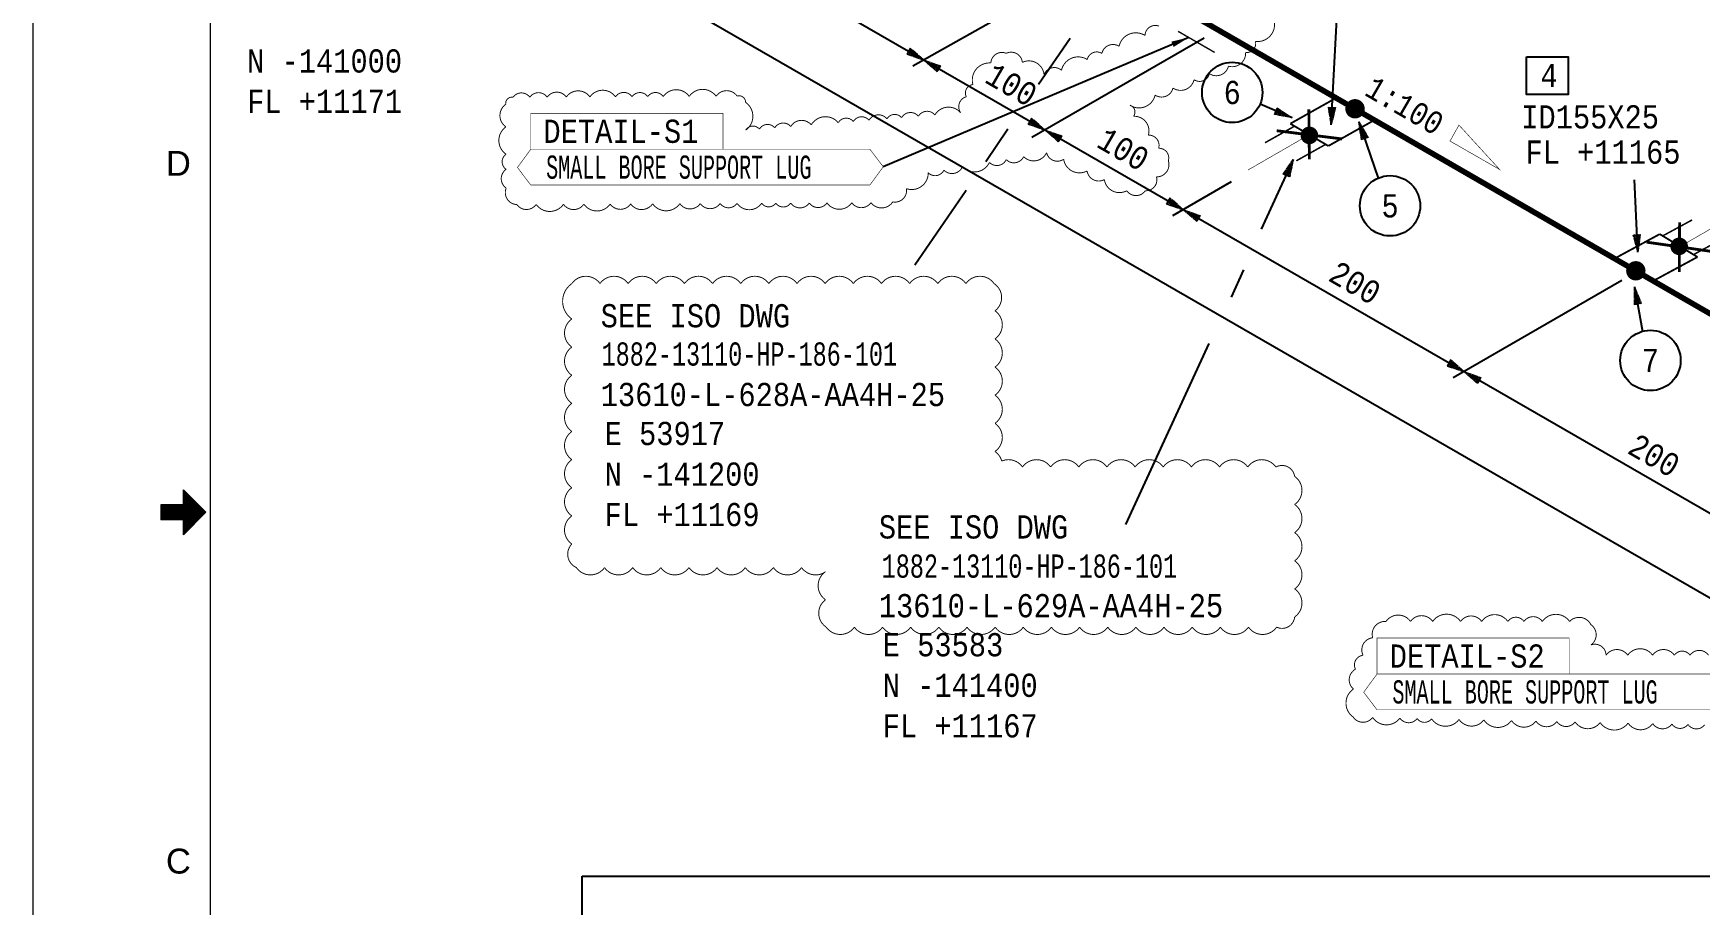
# Model space of a CAD drawing. Header units: inches. Extents: x 947 to 1788, y 0 to 594.
# Drawn here: x 946.9 to 1183.7, y 241.6 to 365.5 of the extents above; entities that cross this region are included whole.
import ezdxf
from ezdxf.enums import TextEntityAlignment as Align

# ---------------------------------------------------------------- set-up
doc = ezdxf.new("R2010")
doc.units = ezdxf.units.IN
doc.header["$MEASUREMENT"] = 0
doc.linetypes.add('Dashed', pattern=[4.18782, 2.09391, -2.09391])
doc.linetypes.add('Solid', pattern=[1, 1, 0])
for name, color, linetype in [('2', 2, 'Continuous'), ('4', 4, 'Continuous'), ('BG 0 -1', 7, 'Continuous'), ('DIM-LINES', 7, 'Continuous'), ('DIM-TEXT', 7, 'Continuous'), ('FITTINGS', 7, 'Continuous'), ('FRAME', 7, 'Continuous'), ('ISO-TEXT', 7, 'Continuous'), ('NOZZLES', 7, 'Continuous'), ('PIPE', 7, 'Continuous'), ('Rev.4', 6, 'Continuous'), ('WELDS', 7, 'Continuous')]:
    doc.layers.add(name, color=color, linetype=linetype)
doc.layers.add('fittingDimension', color=2, linetype='Solid', lineweight=13)
doc.layers.add('weldDimension', color=2, linetype='Solid', lineweight=13)
doc.styles.add('Arial', font='arial.ttf')
doc.styles.add('fixedText', font='MONOTXT8.shx', dxfattribs={"width": 0.85})
doc.styles.add('MONOTXT', font='MONOTXT.shx', dxfattribs={"width": 0.8})
doc.styles.get("Standard").update_dxf_attribs({"font": 'arial.ttf'})
doc.dimstyles.new('ISO-25', dxfattribs={"dimtxt": 2.5, "dimasz": 2.5, "dimexe": 1.25, "dimexo": 0.625, "dimtad": 1, "dimtxsty": 'Standard', "dimcen": 2.5, "dimclre": 4, "dimadec": 0, "dimazin": 0, "dimtfac": 1, "dimtmove": 0, "dimatfit": 3, "dimfxl": 1, "dimarcsym": 0})

# ---------------------------------------------------------------- blocks, each defined once
blk = doc.blocks.new('block149')
at = {"layer": 'FITTINGS', "color": 2, "linetype": 'ByBlock', "const_width": 0.2}
for points in [[(-6.9, -1.5), (-2.1, 1.2)], [(-2.1, 1.2), (0, 0)], [(0, 0), (2, -1.2)], [(-2.8, -3.9), (-6.9, -1.5)], [(2, -1.2), (-2.8, -3.9)]]:
    blk.add_lwpolyline(points, dxfattribs=at)
at = {"flags": 1}
for tag in ['Tag', 'Pipe Ref', 'Description', 'UCI', 'Key']:
    blk.add_attdef(tag, (0, 0), '', height=1, dxfattribs=at)

msp = doc.modelspace()

# ---------------------------------------------------------------- hatches: boundary and pattern name
at = {"layer": 'WELDS'}
h = msp.add_hatch(color=2, dxfattribs=at)
edge = h.paths.add_edge_path(flags=0)
edge.add_arc((1134.69, 354.81), 1.38, 180, 540, ccw=False)
h = msp.add_hatch(color=2, dxfattribs=at)
edge = h.paths.add_edge_path(flags=0)
edge.add_arc((1128.2, 351.03), 1.25, 0, 360)
h = msp.add_hatch(color=2, dxfattribs=at)
edge = h.paths.add_edge_path(flags=0)
edge.add_arc((1180.75, 335.25), 1.25, 179.0807, 539.0807)
h = msp.add_hatch(color=2, dxfattribs=at)
edge = h.paths.add_edge_path(flags=0)
edge.add_arc((1174.59, 331.77), 1.38, 180, 540, ccw=False)

# ---------------------------------------------------------------- linework, layer by layer
at = {"layer": '2', "color": 2}
for p, q in [((1096.02, 374.48), (1071.85, 360.86)), ((1113.23, 364.84), (1088.75, 350.71)), ((1117.1, 344.4), (1108.74, 339.57)), ((1172.62, 330.37), (1148.64, 316.53))]:
    msp.add_line(p, q, dxfattribs=at)
at = {"layer": '2', "color": 4}
for p, q in [((1131.32, 352.51), (1132.19, 369.35)), ((1094.19, 364.81), (1089.73, 358.28)), ((1125.74, 353.51), (1121.19, 355.45)), ((1135.25, 352.93), (1137.98, 344.95)), ((1085.37, 351.89), (1082.22, 347.28)), ((1125.91, 347.6), (1121.35, 337.67)), ((1174.87, 334.4), (1174.42, 344.7)), ((1079.42, 343.19), (1072.16, 332.55)), ((1118.84, 331.89), (1117.08, 328.04)), ((1174.41, 329.49), (1175.56, 323.16)), ((1113.9, 321.45), (1102.09, 295.69))]:
    msp.add_line(p, q, dxfattribs=at)
msp.add_lwpolyline([(1159.07, 362.21), (1164.97, 362.21), (1164.97, 356.85), (1159.07, 356.85)], close=True, dxfattribs=at)
at = {"layer": '2'}
msp.add_lwpolyline([(1024.89, 245.68), (1191.75, 245.68), (1192.18, 93.34), (1025.31, 93.34)], close=True, dxfattribs=at)
at = {"layer": '2', "color": 4}
for centre in [(1117.24, 357.13), (1139.67, 341.01), (1176.67, 319.02)]:
    msp.add_circle(centre, 4.29, dxfattribs=at)
at = {"layer": 'BG 0 -1', "color": 7, "linetype": 'Continuous', "lineweight": 9}
for p, q in [((946.88, 0), (946.88, 594)), ((971.99, 576.75), (971.99, 18.11)), ((965.02, 296.95), (966.55, 298.49)), ((965.02, 296.83), (966.68, 298.49)), ((965.02, 296.7), (966.8, 298.49)), ((965.02, 296.58), (966.93, 298.49)), ((965.02, 296.45), (967.05, 298.49)), ((965.02, 298.49), (965.02, 296.37)), ((965.02, 298.45), (965.05, 298.49)), ((965.02, 298.33), (965.18, 298.49)), ((965.02, 298.2), (965.3, 298.49)), ((965.02, 298.08), (965.43, 298.49)), ((965.02, 297.95), (965.55, 298.49)), ((965.02, 297.83), (965.68, 298.49)), ((965.02, 297.7), (965.8, 298.49)), ((965.02, 297.58), (965.93, 298.49)), ((965.02, 297.45), (966.05, 298.49)), ((965.02, 297.33), (966.18, 298.49)), ((965.02, 297.2), (966.3, 298.49)), ((965.02, 297.08), (966.43, 298.49)), ((968.2, 298.49), (965.02, 298.49)), ((965.05, 296.37), (967.18, 298.49)), ((965.18, 296.37), (967.3, 298.49)), ((965.3, 296.37), (967.43, 298.49)), ((965.43, 296.37), (967.55, 298.49)), ((965.55, 296.37), (967.68, 298.49)), ((965.68, 296.37), (967.8, 298.49)), ((965.8, 296.37), (967.93, 298.49)), ((965.93, 296.37), (968.05, 298.49)), ((966.05, 296.37), (968.18, 298.49)), ((966.18, 296.37), (969.31, 299.5)), ((966.3, 296.37), (969.37, 299.43)), ((966.43, 296.37), (969.44, 299.37)), ((966.55, 296.37), (969.5, 299.31)), ((966.68, 296.37), (969.56, 299.25)), ((966.8, 296.37), (969.62, 299.18)), ((966.93, 296.37), (969.69, 299.12)), ((967.05, 296.37), (969.75, 299.06)), ((967.18, 296.37), (969.81, 299)), ((967.3, 296.37), (969.87, 298.93)), ((967.43, 296.37), (969.94, 298.87)), ((967.55, 296.37), (970, 298.81)), ((967.68, 296.37), (970.06, 298.75)), ((967.8, 296.37), (970.12, 298.68)), ((967.93, 296.37), (970.19, 298.62)), ((968.05, 296.37), (970.25, 298.56)), ((968.18, 296.37), (970.31, 298.5)), ((968.2, 300.61), (971.38, 297.43)), ((968.2, 298.49), (968.2, 300.61)), ((968.2, 300.51), (968.25, 300.56)), ((968.2, 300.39), (968.31, 300.5)), ((968.2, 300.26), (968.37, 300.43)), ((968.2, 300.14), (968.44, 300.37)), ((968.2, 300.01), (968.5, 300.31)), ((968.2, 299.89), (968.56, 300.25)), ((968.2, 299.76), (968.62, 300.18)), ((968.2, 299.63), (968.69, 300.12)), ((968.2, 299.51), (968.75, 300.06)), ((968.2, 299.38), (968.81, 300)), ((968.2, 299.26), (968.87, 299.93)), ((968.2, 299.13), (968.94, 299.87)), ((968.2, 299.01), (969, 299.81)), ((968.2, 298.88), (969.06, 299.75)), ((968.2, 298.76), (969.12, 299.68)), ((968.2, 298.63), (969.19, 299.62)), ((968.2, 298.51), (969.25, 299.56)), ((968.2, 296.26), (970.37, 298.43)), ((968.2, 296.13), (970.44, 298.37)), ((968.2, 296.37), (965.02, 296.37)), ((968.2, 296.01), (970.5, 298.31)), ((968.2, 295.88), (970.56, 298.25)), ((968.2, 295.76), (970.62, 298.18)), ((968.2, 295.63), (970.69, 298.12)), ((968.2, 295.51), (970.75, 298.06)), ((968.2, 295.38), (970.81, 298)), ((968.2, 295.26), (970.87, 297.93)), ((968.2, 295.13), (970.94, 297.87)), ((968.2, 295.01), (971, 297.81)), ((968.2, 294.88), (971.06, 297.75)), ((968.2, 294.76), (971.12, 297.68)), ((968.2, 294.63), (971.19, 297.62)), ((968.2, 294.51), (971.25, 297.56)), ((968.2, 294.38), (971.31, 297.5)), ((968.2, 294.26), (971.37, 297.43)), ((971.38, 297.43), (968.2, 294.24)), ((968.2, 294.24), (968.2, 296.37))]:
    msp.add_line(p, q, dxfattribs=at)
at = {"layer": 'DIM-LINES', "color": 4}
for p, q in [((1536.82, 94.25), (1002.45, 402.69)), ((1526.53, 88.31), (1034.55, 372.08))]:
    msp.add_line(p, q, dxfattribs=at)
at = {"layer": 'FITTINGS', "color": 2, "linetype": 'ByBlock'}
for points, const_width in [([(1114.75, 362.82), (1109.55, 365.82)], 0.2), ([(1121.9, 349.98), (1126.12, 352.35)], 0.22), ([(1126.35, 347.41), (1130.52, 349.75)], 0.22), ([(1182.59, 339), (1178.39, 336.72)], 0.22), ([(1187, 336.36), (1182.75, 334.05)], 0.22)]:
    msp.add_lwpolyline(points, dxfattribs=dict(at, const_width=const_width))
at = {"layer": 'FRAME', "color": 4, "linetype": 'ByBlock'}
msp.add_lwpolyline([(1149.46, 352.49, 0.08, 0.08, 0), (1148.19, 350.22, 0.08, 0.08, 0), (1155.24, 346.17, 0.08, 0.08, 0)], format="xyseb", close=True, dxfattribs=at)
at = {"layer": 'ISO-TEXT', "color": 2, "linetype": 'ByBlock', "const_width": 0.08, "flags": 128}
for points in [[(1017.57, 349.06), (1017.57, 354.16), (1044.88, 354.16), (1044.88, 349.06)], [(1017.57, 343.96), (1015.67, 346.46), (1017.57, 349.06), (1065.75, 349.06), (1067.65, 346.56), (1065.75, 343.96)], [(1137.82, 274.44), (1137.82, 279.54), (1165.12, 279.54), (1165.12, 274.44)], [(1137.82, 269.34), (1135.92, 271.84), (1137.82, 274.44), (1185.99, 274.44), (1187.89, 271.94), (1185.99, 269.34)]]:
    msp.add_lwpolyline(points, close=True, dxfattribs=at)
at = {"layer": 'NOZZLES', "const_width": 0.8}
msp.add_lwpolyline([(1560.97, 108.74), (1026.62, 417.17)], dxfattribs=at)
at = {"layer": 'PIPE', "color": 2, "linetype": 'Dashed', "ltscale": 0.8, "const_width": 0.08}
for points in [[(1119.48, 346.1), (1128.16, 351.11)], [(1180.79, 335.17), (1194.18, 342.9)]]:
    msp.add_lwpolyline(points, dxfattribs=at)
at = {"layer": 'Rev.4', "color": 1, "const_width": 0.132}
for points in [[(1048.1, 351.76, 0.520567), (1048.08, 355.74, 0.520567), (1046.9, 356.61, 0.520567), (1043.89, 356.59, 0.520567), (1040.08, 356.57, 0.520567), (1036.39, 356.55, 0.520567), (1034.18, 356.54, 0.520567), (1031.96, 356.53, 0.520567), (1029.6, 356.51, 0.520567), (1025.97, 356.49, 0.520567), (1022.61, 356.48, 0.520567), (1019.9, 356.46, 0.520567), (1017.42, 356.45, 0.520567), (1015.04, 356.44, 0.520567), (1014.01, 355.45, 0.520567), (1014.03, 352.23, 0.520567), (1014.05, 348.35, 0.520567), (1014.06, 346.2, 0.520567), (1014.07, 343.53, 0.520567), (1015.59, 341.19, 0.520567), (1018.33, 341.21, 0.520567), (1022.21, 341.23, 0.520567), (1025.11, 341.24, 0.520567), (1028.85, 341.26, 0.520567), (1031.76, 341.28, 0.520567), (1034.88, 341.3, 0.520567), (1038.75, 341.32, 0.520567), (1041.65, 341.33, 0.520567), (1044.47, 341.35, 0.520567), (1046.87, 341.36, 0.520567), (1050.38, 341.38, 0.520567), (1052.38, 341.39, 0.520567), (1054.5, 341.4, 0.520567), (1057.14, 341.41, 0.520567), (1059.65, 341.43, 0.520567), (1063.18, 341.45, 0.520567), (1065.9, 341.46, 0.520567), (1069, 341.57, 0.520567), (1070.95, 343.45, 0.520567), (1074.04, 345.71, 0.520567), (1076.27, 346.08, 0.520567), (1078.9, 346.53, 0.520567), (1082.74, 347.18, 0.520567), (1085.13, 347.58, 0.520567), (1087.6, 348, 0.520567), (1090.86, 348.55, 0.520567), (1093.29, 347.63, 0.520567), (1096.61, 345.97, 0.520567), (1099.07, 344.74, 0.520567), (1102.25, 343.15, 0.520567), (1104.9, 343.16, 0.520567), (1106.47, 345.13, 0.520567), (1108.16, 347.42, 0.520567), (1106.78, 349.19, 0.520567), (1105.32, 351.06, 0.520567), (1103.22, 353.74, 0.520567), (1102.69, 355.32, 0.520567), (1106.29, 356.75, 0.520567), (1108.82, 357.75, 0.520567), (1111.82, 358.94, 0.520567), (1114, 359.8, 0.520567), (1116.7, 360.87, 0.520567), (1119.14, 362.81, 0.520567), (1120.54, 364.38, 0.520567), (1123.19, 367.36, 0.520567)], [(1106.83, 366.56, 0.520567), (1104.85, 365.23, 0.520567), (1101.16, 363.7, 0.520567), (1098.72, 362.68, 0.520567), (1096.64, 361.81, 0.520567), (1092.98, 360.29, 0.520567), (1090.5, 359.67, 0.520567), (1087.42, 361.41, 0.520567), (1085.13, 362.7, 0.520567), (1082.94, 361.32, 0.520567), (1080.39, 358.25, 0.520567), (1079.45, 356.52, 0.520567), (1078.66, 354.23, 0.520567), (1074.99, 353.93, 0.520567), (1072.65, 353.75, 0.520567), (1070.25, 353.55, 0.520567), (1068.18, 353.38, 0.520567), (1065.62, 353.18, 0.520567), (1063.4, 353, 0.520567), (1061.26, 352.83, 0.520567), (1057.42, 352.52, 0.520567), (1054.51, 352.28, 0.520567), (1052.24, 352.1, 0.520567), (1050.06, 351.92, 0.520567), (1048.1, 351.76, 0.520567)], [(1134.42, 268.32, -0.520567), (1134.46, 272.3, -0.520567), (1134.75, 275.12, -0.520567), (1135.83, 277.1, -0.520567), (1137.2, 279.59, -0.520567), (1139.09, 281.91, -0.520567), (1142.57, 281.91, -0.520567), (1145.72, 281.91, -0.520567), (1149.68, 281.91, -0.520567), (1152.68, 281.91, -0.520567), (1156.4, 281.91, -0.520567), (1158.69, 281.91, -0.520567), (1161.3, 281.91, -0.520567), (1165.18, 281.91, -0.520567), (1168.21, 281.45, -0.520567), (1168.21, 278.57, -0.520567), (1170.36, 277.11, -0.520567), (1173.44, 277.11, -0.520567), (1176.97, 277.11, -0.520567), (1180.06, 277.11, -0.520567), (1182.29, 277.11, -0.520567), (1184.92, 277.11, -0.520567)], [(1184.37, 267.22, -0.520567), (1182, 267.27, -0.520567), (1179.72, 267.32, -0.520567), (1177, 267.38, -0.520567), (1173.49, 267.46, -0.520567), (1169.52, 267.54, -0.520567), (1165.97, 267.62, -0.520567), (1163.36, 267.68, -0.520567), (1160.4, 267.74, -0.520567), (1156.93, 267.82, -0.520567), (1152.99, 267.91, -0.520567), (1149.47, 267.98, -0.520567), (1145.56, 268.07, -0.520567), (1143.52, 268.12, -0.520567), (1141.07, 268.17, -0.520567), (1137.19, 268.26, -0.520567), (1134.42, 268.32, -0.520567)]]:
    msp.add_lwpolyline(points, format="xyb", dxfattribs=at)
at = {"layer": 'Rev.4', "color": 1}
msp.add_lwpolyline([(1059.29, 288.87, 0.132, 0.132, -0.392138), (1056.04, 289.57, 0.132, 0.132, -0.520567), (1052.04, 289.57, 0.132, 0.132, -0.520567), (1048.04, 289.57, 0.132, 0.132, -0.520567), (1044.04, 289.57, 0.132, 0.132, -0.520567), (1040.04, 289.57, 0.132, 0.132, -0.520567), (1036.04, 289.57, 0.132, 0.132, -0.520567), (1032.04, 289.57, 0.132, 0.132, -0.520567), (1028.04, 289.57, 0.132, 0.132, -0.520567), (1024.04, 289.57, 0.132, 0.132, -0.520567), (1023.4, 292.92, 0.132, 0.132, -0.520567), (1023.4, 296.92, 0.132, 0.132, -0.520567), (1023.4, 300.92, 0.132, 0.132, -0.520567), (1023.4, 304.92, 0.132, 0.132, -0.520567), (1023.4, 308.92, 0.132, 0.132, -0.520567), (1023.4, 312.92, 0.132, 0.132, -0.520567), (1023.4, 316.92, 0.132, 0.132, -0.520567), (1023.4, 320.92, 0.132, 0.132, -0.520567), (1023.4, 324.92, 0.132, 0.132, -0.520567), (1023.4, 329.95, 0.132, 0.132, -0.520567), (1027.4, 329.95, 0.132, 0.132, -0.520567), (1031.4, 329.95, 0.132, 0.132, -0.520567), (1035.4, 329.95, 0.132, 0.132, -0.520567), (1039.4, 329.95, 0.132, 0.132, -0.520567), (1043.4, 329.95, 0.132, 0.132, -0.520567), (1047.4, 329.95, 0.132, 0.132, -0.520567), (1051.4, 329.95, 0.132, 0.132, -0.520567), (1055.4, 329.95, 0.132, 0.132, -0.520567), (1059.4, 329.95, 0.132, 0.132, -0.520567), (1063.4, 329.95, 0.132, 0.132, -0.520567), (1067.4, 329.95, 0.132, 0.132, -0.520567), (1071.4, 329.95, 0.132, 0.132, -0.520567), (1075.4, 329.95, 0.132, 0.132, -0.520567), (1079.4, 329.95, 0.132, 0.132, -0.520567), (1083.4, 329.95, 0.132, 0.132, -0.520567), (1083.53, 326.08, 0.132, 0.132, -0.520567), (1083.53, 322.08, 0.132, 0.132, -0.520567), (1083.53, 318.08, 0.132, 0.132, -0.520567), (1083.53, 314.08, 0.132, 0.132, -0.520567), (1083.53, 310.08, 0.132, 0.132, -0.520567), (1083.53, 306.08, 0.132, 0.132, -0.175886), (1084.49, 304.72, 0.132, 0.132, -0.354505), (1087.44, 303.87, 0.132, 0.132, -0.520567), (1091.44, 303.87, 0.132, 0.132, -0.520567), (1095.44, 303.87, 0.132, 0.132, -0.520567), (1099.44, 303.87, 0.132, 0.132, -0.520567), (1103.44, 303.87, 0.132, 0.132, -0.520567), (1107.44, 303.87, 0.132, 0.132, -0.520567), (1111.44, 303.87, 0.132, 0.132, -0.520567), (1115.44, 303.87, 0.132, 0.132, -0.520567), (1119.44, 303.87, 0.132, 0.132, -0.520567), (1123.44, 303.87, 0.132, 0.132, -0.520567), (1126.11, 302.54, 0.132, 0.132, -0.520567), (1126.11, 298.54, 0.132, 0.132, -0.520567), (1126.11, 294.54, 0.132, 0.132, -0.520567), (1126.11, 290.54, 0.132, 0.132, -0.520567), (1126.11, 286.54, 0.132, 0.132, -0.520567), (1126.11, 282.54, 0.132, 0.132, -0.520567), (1123.55, 281.1, 0.132, 0.132, -0.520567), (1119.55, 281.1, 0.132, 0.132, -0.520567), (1115.55, 281.1, 0.132, 0.132, -0.520567), (1111.55, 281.1, 0.132, 0.132, -0.520567), (1107.55, 281.1, 0.132, 0.132, -0.520567), (1103.55, 281.1, 0.132, 0.132, -0.520567), (1099.55, 281.1, 0.132, 0.132, -0.520567), (1095.55, 281.1, 0.132, 0.132, -0.520567), (1091.55, 281.1, 0.132, 0.132, -0.520567), (1087.55, 281.1, 0.132, 0.132, -0.520567), (1083.55, 281.1, 0.132, 0.132, -0.520567), (1079.55, 281.1, 0.132, 0.132, -0.520567), (1075.55, 281.1, 0.132, 0.132, -0.520567), (1071.55, 281.1, 0.132, 0.132, -0.520567), (1067.55, 281.1, 0.132, 0.132, -0.520567), (1063.55, 281.1, 0.132, 0.132, -0.520567), (1059.55, 281.1, 0.132, 0.132, -0.520567), (1059.44, 284.99, 0.132, 0.132, -0.520567), (1059.44, 288.99, 0, 0, 0)], format="xyseb", dxfattribs=at)
at = {"layer": 'weldDimension', "color": 4, "flags": 128}
for points in [[(1073.39, 361.75), (1071.48, 363.42), (1070.98, 362.56), (1073.39, 361.75), (1072.96, 362), (1071.43, 363.34), (1071.03, 362.65), (1072.96, 362), (1072.53, 362.24), (1071.38, 363.25), (1071.08, 362.73), (1072.53, 362.24), (1072.1, 362.49), (1071.33, 363.16), (1071.13, 362.82), (1072.1, 362.49), (1071.66, 362.74), (1071.28, 363.08), (1071.18, 362.91), (1071.66, 362.74)], [(1073.39, 361.75), (1075.8, 360.93), (1075.3, 360.07), (1073.39, 361.75), (1073.82, 361.5), (1075.75, 360.85), (1075.35, 360.15), (1073.82, 361.5), (1074.25, 361.25), (1075.7, 360.76), (1075.4, 360.24), (1074.25, 361.25), (1074.69, 361), (1075.65, 360.67), (1075.45, 360.33), (1074.69, 361), (1075.12, 360.75), (1075.6, 360.59), (1075.5, 360.41), (1075.12, 360.75)], [(1090.62, 351.79), (1088.72, 353.47), (1088.22, 352.61), (1090.62, 351.79), (1090.19, 352.04), (1088.67, 353.38), (1088.27, 352.69), (1090.19, 352.04), (1089.76, 352.29), (1088.62, 353.3), (1088.32, 352.78), (1089.76, 352.29), (1089.33, 352.54), (1088.57, 353.21), (1088.37, 352.87), (1089.33, 352.54), (1088.9, 352.79), (1088.52, 353.12), (1088.42, 352.95), (1088.9, 352.79)], [(1125.74, 353.51), (1123.25, 354.01), (1123.63, 354.93), (1125.74, 353.51), (1125.28, 353.71), (1123.29, 354.11), (1123.59, 354.84), (1125.28, 353.71), (1124.82, 353.9), (1123.33, 354.2), (1123.56, 354.75), (1124.82, 353.9), (1124.36, 354.09), (1123.36, 354.29), (1123.52, 354.66), (1124.36, 354.09), (1123.9, 354.28), (1123.4, 354.38), (1123.48, 354.57), (1123.9, 354.28)], [(1131.32, 352.51), (1130.92, 355.02), (1131.92, 354.98), (1131.32, 352.51), (1131.34, 353.01), (1131.02, 355.01), (1131.82, 354.98), (1131.34, 353.01), (1131.36, 353.5), (1131.12, 355.01), (1131.72, 354.99), (1131.36, 353.5), (1131.38, 354), (1131.22, 355), (1131.62, 354.99), (1131.38, 354), (1131.4, 354.5), (1131.32, 355), (1131.52, 354.99), (1131.4, 354.5)], [(1135.25, 352.93), (1136.54, 350.74), (1135.6, 350.41), (1135.25, 352.93), (1135.42, 352.46), (1136.45, 350.71), (1135.7, 350.44), (1135.42, 352.46), (1135.58, 351.99), (1136.36, 350.67), (1135.79, 350.48), (1135.58, 351.99), (1135.75, 351.52), (1136.26, 350.64), (1135.89, 350.51), (1135.75, 351.52), (1135.91, 351.04), (1136.17, 350.61), (1135.98, 350.54), (1135.91, 351.04)], [(1090.62, 351.79), (1093.03, 350.98), (1092.53, 350.11), (1090.62, 351.79), (1091.06, 351.54), (1092.98, 350.89), (1092.58, 350.2), (1091.06, 351.54), (1091.49, 351.29), (1092.93, 350.81), (1092.63, 350.29), (1091.49, 351.29), (1091.92, 351.04), (1092.88, 350.72), (1092.68, 350.37), (1091.92, 351.04), (1092.35, 350.8), (1092.83, 350.63), (1092.73, 350.46), (1092.35, 350.8)], [(1125.91, 347.6), (1125.41, 345.11), (1124.49, 345.49), (1125.91, 347.6), (1125.72, 347.14), (1125.32, 345.15), (1124.58, 345.45), (1125.72, 347.14), (1125.52, 346.68), (1125.23, 345.19), (1124.67, 345.42), (1125.52, 346.68), (1125.33, 346.22), (1125.13, 345.22), (1124.77, 345.38), (1125.33, 346.22), (1125.14, 345.76), (1125.04, 345.26), (1124.86, 345.34), (1125.14, 345.76)], [(1110.28, 340.46), (1108.37, 342.14), (1107.87, 341.27), (1110.28, 340.46), (1109.85, 340.71), (1108.32, 342.05), (1107.92, 341.36), (1109.85, 340.71), (1109.42, 340.96), (1108.27, 341.96), (1107.97, 341.44), (1109.42, 340.96), (1108.99, 341.21), (1108.22, 341.88), (1108.02, 341.53), (1108.99, 341.21), (1108.55, 341.45), (1108.17, 341.79), (1108.07, 341.62), (1108.55, 341.45)], [(1110.28, 340.46), (1112.69, 339.64), (1112.19, 338.78), (1110.28, 340.46), (1110.71, 340.21), (1112.64, 339.56), (1112.24, 338.87), (1110.71, 340.21), (1111.14, 339.96), (1112.59, 339.47), (1112.29, 338.95), (1111.14, 339.96), (1111.57, 339.71), (1112.54, 339.38), (1112.34, 339.04), (1111.57, 339.71), (1112.01, 339.46), (1112.49, 339.3), (1112.39, 339.13), (1112.01, 339.46)], [(1174.87, 334.4), (1174.23, 336.86), (1175.22, 336.92), (1174.87, 334.4), (1174.84, 334.9), (1174.33, 336.87), (1175.12, 336.91), (1174.84, 334.9), (1174.81, 335.4), (1174.43, 336.87), (1175.03, 336.91), (1174.81, 335.4), (1174.78, 335.89), (1174.53, 336.88), (1174.93, 336.9), (1174.78, 335.89), (1174.76, 336.39), (1174.63, 336.88), (1174.83, 336.9), (1174.76, 336.39)], [(1174.41, 329.49), (1175.36, 327.13), (1174.38, 326.95), (1174.41, 329.49), (1174.5, 329), (1175.26, 327.11), (1174.48, 326.97), (1174.5, 329), (1174.59, 328.51), (1175.17, 327.1), (1174.58, 326.98), (1174.59, 328.51), (1174.69, 328.02), (1175.07, 327.08), (1174.68, 327), (1174.69, 328.02), (1174.78, 327.53), (1174.97, 327.06), (1174.78, 327.02), (1174.78, 327.53)], [(1150.18, 317.42), (1148.27, 319.09), (1147.77, 318.23), (1150.18, 317.42), (1149.75, 317.67), (1148.22, 319.01), (1147.82, 318.32), (1149.75, 317.67), (1149.32, 317.91), (1148.17, 318.92), (1147.87, 318.4), (1149.32, 317.91), (1148.89, 318.16), (1148.12, 318.84), (1147.92, 318.49), (1148.89, 318.16), (1148.46, 318.41), (1148.07, 318.75), (1147.97, 318.58), (1148.46, 318.41)], [(1150.18, 317.42), (1152.59, 316.6), (1152.09, 315.74), (1150.18, 317.42), (1150.61, 317.17), (1152.54, 316.52), (1152.14, 315.83), (1150.61, 317.17), (1151.05, 316.92), (1152.49, 316.43), (1152.19, 315.91), (1151.05, 316.92), (1151.48, 316.67), (1152.44, 316.34), (1152.24, 316), (1151.48, 316.67), (1151.91, 316.42), (1152.39, 316.26), (1152.29, 316.08), (1151.91, 316.42)]]:
    msp.add_lwpolyline(points, dxfattribs=at)
at = {"layer": 'WELDS', "color": 2, "linetype": 'ByBlock', "const_width": 0.4}
for points in [[(1128.2, 347.62), (1128.13, 354.71)], [(1132.84, 350.52), (1123.56, 351.69)], [(1180.81, 338.66), (1180.77, 331.58)], [(1176.13, 335.84), (1185.38, 334.52)]]:
    msp.add_lwpolyline(points, dxfattribs=at)

# ---------------------------------------------------------------- block references
at = {"layer": 'FITTINGS', "xscale": 1.32, "yscale": 1.32, "zscale": 1.32}
msp.add_blockref('block149', (1134.6, 354.67), dxfattribs=at)
at = {"layer": 'FITTINGS', "xscale": 1.32, "yscale": 1.32, "zscale": 1.32, "rotation": 179.0807106660933}
msp.add_blockref('block149', (1174.21, 331.9), dxfattribs=at)

# ---------------------------------------------------------------- texts
at = {"layer": '2', "style": 'fixedText', "width": 0.85}
for s, p in [('6', (1117.24, 357.13)), ('5', (1139.67, 341.01)), ('7', (1176.67, 319.02))]:
    msp.add_text(s, height=3.3, dxfattribs=at).set_placement(p, align=Align.MIDDLE_CENTER)
at = {"layer": 'BG 0 -1', "color": 7, "style": 'Arial', "width": 0.992063}
for s, p in [('D', (965.72, 345.28)), ('C', (965.72, 246.06))]:
    msp.add_text(s, height=3.54, dxfattribs=at).set_placement(p)
at = {"layer": 'DIM-TEXT', "color": 2, "style": 'MONOTXT', "width": 0.8566}
for s, p in [('100', (1081.87, 358.66)), ('100', (1097.77, 349.48)), ('200', (1130.7, 330.47)), ('200', (1173.2, 305.93))]:
    msp.add_text(s, height=3.3, rotation=330, dxfattribs=at).set_placement(p)
at = {"layer": 'fittingDimension', "style": 'fixedText', "width": 0.85}
msp.add_text('1:100', height=3.2, rotation=329.8376, dxfattribs=at).set_placement((1140.94, 353.89), align=Align.CENTER)
at = {"layer": 'ISO-TEXT', "color": 2, "style": 'MONOTXT'}
for s, width, p in [('N -141000', 0.8566, (977.26, 359.96)), ('4', 0.8566, (1161.03, 357.89)), ('FL +11171', 0.8566, (977.26, 354.21)), ('ID155X25', 0.8566, (1158.31, 352.01)), ('DETAIL-S1', 0.8566, (1019.37, 349.96)), ('SMALL BORE SUPPORT LUG', 0.6, (1019.75, 344.86)), ('FL +11165', 0.8566, (1158.92, 347)), ('SEE ISO DWG', 0.8566, (1027.5, 323.73)), ('1882-13110-HP-186-101', 0.7, (1027.63, 318.29)), ('13610-L-628A-AA4H-25', 0.8566, (1027.5, 312.53)), ('E 53917', 0.8566, (1028.06, 306.99)), ('N -141200', 0.8566, (1028.06, 301.21)), ('FL +11169', 0.8566, (1028.06, 295.46)), ('SEE ISO DWG', 0.8566, (1067.02, 293.7)), ('1882-13110-HP-186-101', 0.7, (1067.43, 288.13)), ('13610-L-629A-AA4H-25', 0.8566, (1067.02, 282.5)), ('E 53583', 0.8566, (1067.58, 276.95)), ('DETAIL-S2', 0.8566, (1139.62, 275.34)), ('N -141400', 0.8566, (1067.58, 271.18)), ('SMALL BORE SUPPORT LUG', 0.6, (1140, 270.24)), ('FL +11167', 0.8566, (1067.58, 265.42))]:
    msp.add_text(s, height=3.3, dxfattribs=dict(at, width=width)).set_placement(p)

# ---------------------------------------------------------------- leaders
at = {"layer": '4', "color": 4}
msp.add_leader([(1111.06, 364.95), (1067.65, 346.56)], dimstyle='ISO-25', override={"dimgap": 0.625, "dimtad": 0}, dxfattribs=at)

doc.saveas('drawing.dxf')
